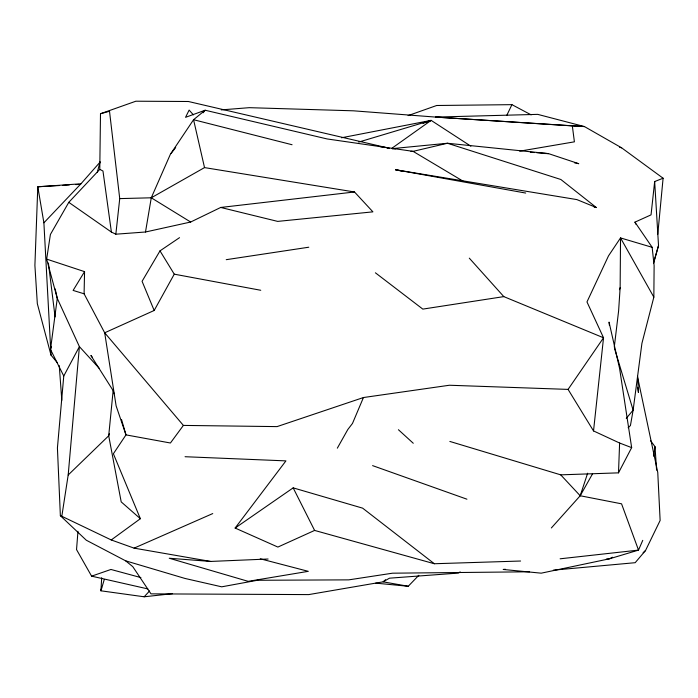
<?xml version="1.0" encoding="UTF-8"?>
<svg xmlns="http://www.w3.org/2000/svg" width="698" height="698" viewBox="0 0 698 698"><rect width="100%" height="100%" fill="white"/><g stroke="black" fill="none" stroke-linecap="round" stroke-linejoin="round"><path stroke-width="1.05" d="M614.284 347.054L618.611 310.898L620.138 287.681L620.531 237.922L652.159 247.319L654.122 265.702L653.843 297.139L641.924 343.337L633.13 410.154L630.434 425.553L628.13 427.743M99.116 368.204L79.398 346.627L57.271 298.369L46.653 259.115L50.404 234.458L68.788 202.341L99.779 169.37L100.495 113.73L135.866 101.21L188.399 101.498L389.118 148.238M449.852 441.441L560.712 474.849L618.498 472.851L631.655 447.636L619.615 443.029L593.527 430.928L568.076 389.397L449.416 385.244L363.44 397.537L277.062 426.609L183.382 425.414L104.683 332.789L84.092 293.797L84.563 271.635L46.653 259.115M618.498 472.851L619.615 443.029M101.672 577.761L100.948 590.813L144.181 596.79L172.537 593.666M77.967 531.283L76.536 549.579L91.604 576.155L147.828 588.911M268.093 559.019L210.622 561.436L134.086 548.139L111.244 539.955L61.817 516.284L68.186 474.998L79.398 346.627L63.762 376.021L57.419 447.95L60.368 515.709L86.282 540.208L125.666 560.843L184.987 578.45L221.702 586.826L257.379 580.274L348.756 579.864L392.529 573.189L529.573 571.793M657.76 234.388L663.1 178.226L621.621 147.828L584.444 126.565L537.704 114.367L435.561 117.081L353.493 110.816L249.273 107.675L221.222 109.9M92.258 357.149L90.888 355.483L113.146 390.636L108.705 435.788L121.199 501.888L140.368 518.71L111.244 539.955M593.527 430.928L603.534 337.78L586.974 301.929L608.508 255.861L620.531 237.922L653.843 297.139M220.725 207.454L277.682 221.397L372.915 211.852L354.497 191.976L220.725 207.454L190.659 222.025L145.498 231.998L115.842 234.196L119.733 198.607L109.516 111.27L100.495 113.73M663.1 178.226L654.663 181.55L651.042 214.871L634.944 222.147L635.817 224.128M653.625 456.222L655.021 446.703L650.597 440.691M145.498 231.998L151.274 197.796L170.338 154.363L193.564 119.707L205.133 110.232L327.153 138.954L413.076 151.353L447.453 143.256L548.497 153.612L578.755 163.69L574.533 162.826M101.611 587.664L100.948 590.813L104.29 579.419M97.301 172.301L100.084 161.875M653.677 262.134L658.519 245.583L654.663 181.55M653.651 263.198L658.519 245.583M50.797 348.424L51.408 346.356M109.377 433.737L108.705 435.788L68.186 474.998M551.359 527.958L580.204 495.755L587.646 473.192M619.423 289.731L620.138 287.681M363.44 397.537L352.481 423.45L347.805 429.532L337.326 448.177M642.745 540.348L638.513 550.103L609.563 558.784L541.22 573.171L503.188 569.455L505.335 569.245M506.818 115.31L511.931 104.656L531.169 114.873M553.331 570.153L635.18 562.693L645.519 550.539L660.134 520.464L657.76 472.45L637.675 377.496M140.368 518.71L113.381 453.761L125.98 434.88L116.13 405.904L104.683 332.789L154.179 310.479L174.256 274.166L159.999 250.87L179.526 237.66M560.712 474.849L580.204 495.755L592.462 473.968M159.999 250.87L142.078 281.311L154.179 310.479M84.563 271.635L73.115 290.42L84.092 293.797M568.076 389.397L603.534 337.78L503.816 296.615L469.3 258.147M183.382 425.414L170.425 443.003L125.98 434.88L121.504 419.446M520.586 561.026L434.348 563.74L314.606 530.428L277.883 547.066L235.13 528.046L285.927 460.881L185.057 456.719M171.001 153.516L175.687 147.575M203.127 112.779L205.133 110.232L185.546 117.325L189.132 110.083L193.407 114.873M626.263 418.346L633.13 410.154L614.554 348.572M57.262 362.637L51.006 355.108L43.895 222.81L80.959 183.792L100.041 162.137M144.181 596.79L149.547 590.997M375.716 583.135L408.234 586.268L418.835 575.292M643.111 552.746L645.519 550.539M385.575 579.741L383.106 581.844L308.708 594.6L150.995 593.858L132.794 566.671L125.666 560.843M392.128 148.098L431.128 120.379L470.862 146.187M235.13 528.046L293.169 487.867L362.637 508.153L434.348 563.74M460.191 571.898L458.403 573.075L389.467 578.18L383.106 581.844L408.234 586.268M119.733 198.607L151.274 197.796L204.523 167.599L354.497 191.976M612.408 557.205L609.563 558.784L606.344 559.107M134.086 548.139L212.75 513.571M423.032 123.363L431.128 120.379L341.488 137.776M429.13 121.103L431.128 120.379L358.72 142.078M408.086 115.615L436.678 105.494L511.931 104.656M91.604 576.155L110.947 569.463L140.917 577.595M519.67 151.169L574.402 141.834L572.334 125.884L435.561 117.081L584.444 126.565L572.334 125.884M503.816 296.615L422.814 309.109L375.402 272.805M226.231 259.682L308.778 247.214M560.136 558.801L638.513 550.103L621.56 503.825L580.204 495.755M392.32 148.622L447.453 143.256L560.852 179.491L596.354 207.55L594.207 207.184M80.959 183.792L37.797 186.776L34.9 265.371L37.326 303.674L51.006 355.108M59.513 185.528L37.797 186.776L43.895 222.81M62.768 185.345L69.277 184.97M75.794 184.595L79.049 184.412M410.921 151.3L413.076 151.353L463.35 181.332M392.328 148.761L395.583 148.866M544.152 153.481L548.497 153.612L536.745 152.722M530.34 152.243L534.38 152.548M210.622 561.436L169.248 558.243L248.156 581.347L308.298 571.339L260.249 558.793M402.955 171.376L395.548 169.762L576.871 199.593L596.354 207.55M395.548 169.762L525.69 193.058M174.256 274.166L260.747 290.272M379.712 146.545L384.947 147.54M387.05 147.932L389.144 148.334M292.069 144.739L193.564 119.707L204.523 167.599M619.545 147.217L621.621 147.828M372.592 465.618L466.927 499.192M60.368 515.709L61.817 516.284M68.788 202.341L111.401 232.068L115.842 234.196M99.779 169.37L102.972 171.019L111.401 232.068M151.274 197.796L190.659 222.025M398.427 429.724L413.268 443.265M634.944 222.147L652.159 247.319M293.169 487.867L314.606 530.428M63.762 376.021L50.492 349.462L57.271 298.369L55.186 288.928M113.146 390.636L114.044 393.724M637.632 387.198L638.434 392.546L637.614 376.283M631.655 447.636L619.606 368.553L609.049 322.101L609.406 325.338M48.398 263.015L55.081 316.918M59.26 365.639L61.808 400.329M655.021 446.703L656.591 470.182"/></g></svg>
